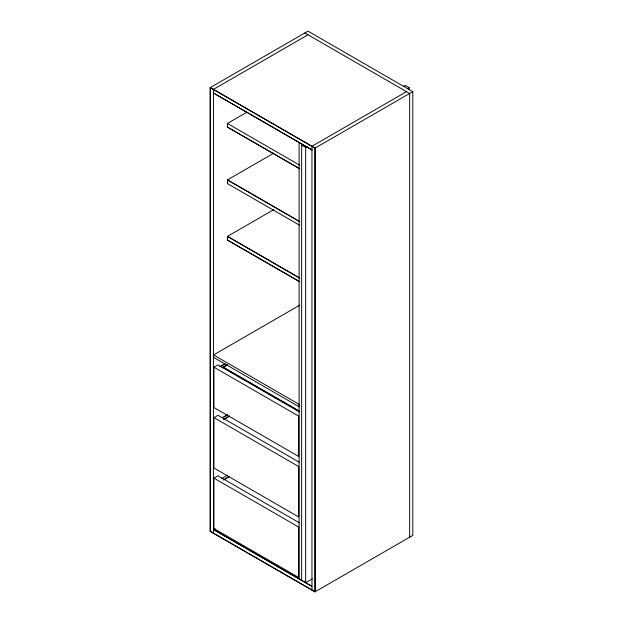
<?xml version="1.0" encoding="UTF-8"?>
<svg xmlns="http://www.w3.org/2000/svg" width="623" height="623" viewBox="0 0 623 623"><rect width="100%" height="100%" fill="white"/><g stroke="black" fill="none" stroke-linecap="round" stroke-linejoin="round"><path stroke-width="0.93" d="M210.192 87.625L308.003 31.15L412.808 91.659L412.808 535.375L314.997 591.85L210.192 531.341L210.192 87.625L314.997 148.126L412.808 91.659M213.339 89.439L308.003 34.779M299.725 168.841L227.411 127.092L227.411 123.463L246.825 112.257M227.411 127.092L298.985 168.296M299.725 225.316L227.411 183.567L227.411 179.938L273.692 153.219M227.411 183.567L227.52 179.876L298.985 221.142M403.455 86.363L405.137 85.398L409.155 87.711L409.155 89.657M301.649 580.395L301.649 145.143L305.667 147.464L307.349 146.491M407.473 88.684L409.155 87.711M311.85 146.312L406.523 91.659M299.725 281.791L227.411 240.042L227.411 236.413L273.692 209.694M227.411 240.042L298.985 281.246M213.549 354.946L299.305 404.459L299.305 406.881L213.549 357.368L213.549 354.946L299.741 305.177M213.962 367.204L298.682 416.117L298.682 456.457L213.962 407.543L213.962 367.204L217.98 364.891L299.344 411.858M219.872 366.62L224.926 363.707M220.713 366.534L224.926 364.105M221.827 367.913L227.021 364.914M223.649 367.259L227.862 364.829M213.962 417.628L298.682 466.541L298.682 516.965L213.962 468.052L213.962 417.628L217.98 415.307L299.344 462.282M222.395 417.605L227.45 414.684M224.078 417.036L227.45 415.089M223.649 419.295L229.544 415.899M223.649 419.7L229.544 416.296M213.962 478.137L298.682 527.05L298.682 577.466L213.962 528.561L213.962 478.137L217.98 475.816L299.344 522.79M221.554 478.713L227.45 475.193M223.649 479.803L229.544 476.4M223.649 479.928L229.544 476.525M210.192 531.341L315.098 591.788L315.098 148.072L210.294 87.563L210.294 531.287M215.114 528.499L213.339 529.527L311.952 586.344L213.44 529.464M213.44 533.101L213.44 89.377M312.396 578.829L305.667 582.715L305.667 147.464M311.952 589.973L311.952 146.257M304.865 32.964L409.661 93.473L409.661 537.19M227.411 123.463L299.725 165.212M227.411 179.938L299.725 221.687M298.985 277.609L227.52 236.351L227.52 239.98M227.411 236.413L299.725 278.162M223.221 367.103L299.149 410.939M223.221 367.508L235.735 374.735M237.402 375.7L243.243 379.072M244.917 380.03L246.583 380.996M248.25 381.961L258.265 387.74M259.931 388.705L279.953 400.262M281.627 401.228L287.468 404.6M289.134 405.565L290.801 406.523M292.467 407.489L294.975 408.937M296.641 409.895L298.308 410.861M314.997 148.126L314.997 591.85M299.102 142.581L299.102 579.04M227.52 123.401L227.52 127.03M213.44 93.006L311.952 149.886L213.44 93.006"/></g></svg>
